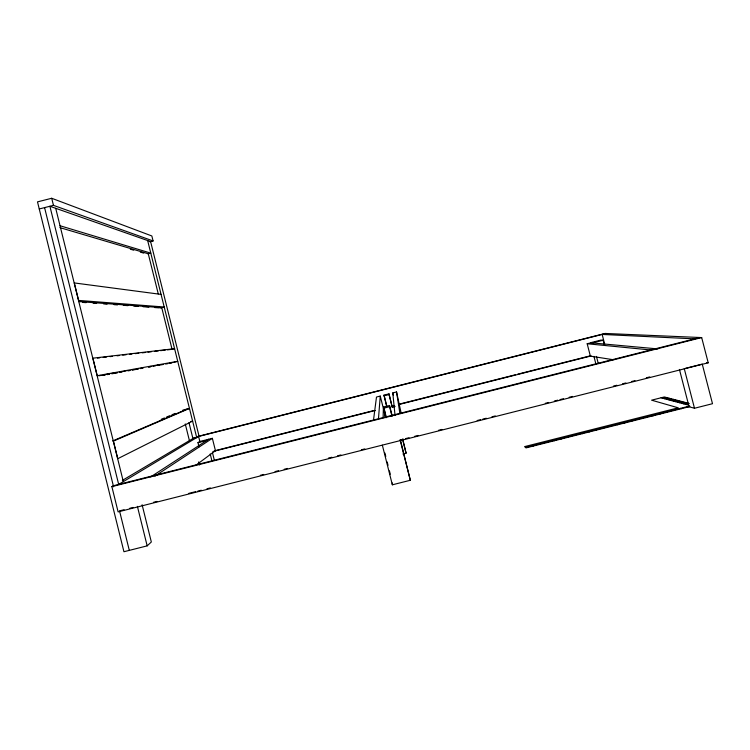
<?xml version="1.0" encoding="UTF-8"?>
<svg xmlns="http://www.w3.org/2000/svg" width="750" height="750" viewBox="0 0 750 750"><rect width="100%" height="100%" fill="white"/><g stroke="black" fill="none" stroke-linecap="round" stroke-linejoin="round"><path stroke-width="1.12" d="M386.072 417.769L383.691 406.988L389.541 405.506L392.109 415.659M386.663 406.406L384.009 395.119L389.025 393.853L392.259 407.241L395.109 406.519M383.1 417.75L383.372 408.45L380.25 396.075L376.491 397.022L373.509 420.103M378.459 418.847L380.25 396.075M149.766 241.781L153.084 240.947L151.847 235.969L51.703 198.272L37.5 201.872L123.937 551.728L147.169 545.859L151.331 541.997L142.106 504.759M195.862 465.253L215.447 450.694L212.363 438.319L199.847 441.488L197.981 442.659L199.031 446.887M154.875 476.166L212.363 438.319M150.638 476.934L208.613 439.266M197.822 436.416L605.109 333.45L701.681 337.575L708.216 362.794L118.106 511.875L111.872 486.628L113.325 485.766L700.003 337.509M122.381 480.394L194.841 437.409M112.65 440.953L188.138 408.666M161.203 419.325L164.428 417.966M166.566 417.056L169.791 415.688M171.928 414.778L175.153 413.419M39.253 208.969L53.456 205.359L153.084 240.947M147.956 253.847L150.797 253.134L60.028 225.741M160.481 307.969L164.269 307.013L78.619 300.413L74.297 282.938L161.128 294.403M172.744 349.144L174.637 348.666L92.906 358.181L97.237 375.703L177.787 361.303L174 362.259M170.213 363.216L172.106 362.738M182.888 410.1L189.516 408.422L113.419 441.103L117.769 458.691L192.666 421.088L190.772 421.566M198.253 436.547L605.925 333.488M192.928 438.553L196.716 437.587L147.656 240.544M395.044 415.519L392.784 392.906L396.544 391.95L401.241 413.475M613.369 359.738L590.363 356.128L587.184 343.762L590.944 342.806L657.853 348.919M197.981 442.659L206.831 440.428M603.103 340.247L592.959 342.816L590.897 342.628L600.938 340.087L603.103 340.247L604.2 344.541M383.991 395.831L389.053 394.556L389.025 393.853M214.669 450.778L373.547 410.616M391.706 406.031L393.975 405.459M399.656 404.025L515.409 374.766M517.688 374.184L590.316 355.828M383.663 408.206L389.597 406.706L389.541 405.506M212.85 451.547L375.3 410.484M391.762 406.312L394.613 405.609M399.15 404.456L591.131 355.931M111.872 486.628L701.681 337.575M120.647 510.591L124.078 509.728M129.75 508.294L133.153 507.431M153.591 502.266L157.003 501.413M188.784 493.378L195.6 491.663M197.869 491.081L201.281 490.228M206.953 488.794L210.356 487.931M260.316 475.312L263.719 474.45M275.072 471.581L278.475 470.719M284.156 469.284L287.559 468.422M328.434 458.1L331.837 457.238M337.519 455.803L340.922 454.95M361.359 449.784L364.762 448.922M399.956 440.034L403.369 439.172M405.637 438.6L409.041 437.738M414.722 436.303L418.125 435.441M438.562 430.284L441.966 429.422M477.159 420.525L480.572 419.672M482.841 419.091L486.244 418.238M491.925 416.803L495.328 415.941M545.278 403.322L548.691 402.459M554.363 401.025L557.775 400.162M560.044 399.591L563.447 398.728M569.128 397.294L572.531 396.431M613.406 386.109L616.809 385.247M622.481 383.812L625.894 382.959M631.566 381.525L634.978 380.663M646.331 377.794L649.734 376.931M685.378 368.353L702.244 364.097L712.5 403.706L694.491 408.253L689.091 406.781L679.434 369.431M402.909 454.003L406.088 453.197L402.703 439.088M662.859 398.25L666.056 397.434M664.622 398.719L667.837 397.903M666.403 399.197L669.647 398.381M668.212 399.684L671.475 398.859M670.05 400.172L673.331 399.347M671.906 400.669L675.206 399.834M673.791 401.175L677.109 400.331M675.694 401.681L679.041 400.837M677.625 402.197L680.991 401.353M679.584 402.722L682.969 401.869M681.562 403.256L684.975 402.394M683.578 403.791L687.009 402.928M685.613 404.344L689.072 403.463M525.534 447.469L689.7 406.022M689.784 406.556L526.022 447.9L524.569 446.616L678.244 407.822L651.591 400.181L664.294 396.975L688.762 403.387M382.35 445.181L392.353 484.809L410.325 480.272L400.341 439.716M102.75 375.459L105.038 375.047M107.325 374.634L109.612 374.213M111.9 373.8L117.619 372.759M119.906 372.347L122.194 371.934M127.903 370.894L130.191 370.481M132.478 370.069L138.197 369.028M140.484 368.616L142.772 368.194M148.491 367.162L150.778 366.75M153.066 366.328L155.353 365.916M157.631 365.503L163.35 364.462M165.638 364.05L167.925 363.637M98.831 375.806L101.1 375.394M103.378 374.981L109.078 373.959M111.356 373.547L117.047 372.525M119.325 372.113L121.603 371.7M123.881 371.288L126.159 370.875M131.859 369.853L134.138 369.441M136.416 369.028L138.694 368.625M140.972 368.212L143.25 367.8M148.941 366.778L151.219 366.366M156.909 365.334L159.188 364.931M169.444 363.084L171.722 362.672M97.444 358.116L99.741 357.844M103.181 357.441L106.622 357.028M110.072 356.625L112.369 356.353M116.953 355.809L119.25 355.547M122.7 355.134L126.141 354.731M129.581 354.328L131.878 354.056M135.328 353.644L138.769 353.241M142.209 352.838L145.659 352.425M147.947 352.153L151.397 351.75M154.838 351.347L158.278 350.934M160.575 350.663L165.169 350.128M167.466 349.856L170.906 349.444M694.622 338.859L602.156 334.434L604.706 344.316M82.669 302.409L86.147 302.653M93.122 303.159L96.609 303.403M103.575 303.9L107.062 304.153M114.028 304.65L117.516 304.903M123.319 305.316L127.969 305.644M133.772 306.056L138.422 306.394M143.062 306.722L148.875 307.144M154.678 307.556L159.328 307.884M78.581 301.556L161.747 307.65L172.059 349.312M587.184 343.762L651.15 350.016M706.5 362.587L708.216 362.794M661.116 397.781L688.631 405.15M687.319 406.622L688.369 406.913M680.278 408.403L681.309 408.694M130.35 249.206L133.678 250.181M140.353 252.131L143.681 253.116M59.897 227.616L148.275 253.772L158.269 293.916M673.237 410.175L674.241 410.484M666.206 411.956L667.181 412.266M659.166 413.738L660.122 414.047M652.134 415.509L653.062 415.828M645.094 417.281L646.003 417.609M638.062 419.062L638.944 419.391M631.022 420.834L631.884 421.181M623.991 422.616L624.825 422.963M616.95 424.387L617.766 424.744M609.919 426.169L610.706 426.525M602.888 427.941L603.647 428.306M595.856 429.722L596.587 430.087M588.816 431.494L589.528 431.869M581.784 433.275L582.469 433.65M574.753 435.047L575.409 435.431M567.722 436.819L568.359 437.213M560.691 438.6L561.3 438.994M553.659 440.372L554.241 440.775M546.628 442.144L547.191 442.556M539.597 443.925L540.131 444.337M532.566 445.697L533.081 446.119M684.253 368.634L694.491 408.253M596.447 356.409L598.2 363.197M593.934 356.381L595.922 364.106M392.784 392.906L393.347 395.156M402.666 439.65L406.088 453.197M389.053 394.556L392.259 407.241M400.312 440.644L410.325 480.272M389.597 406.706L392.016 416.269M384.009 395.119L386.653 405.581M383.691 406.988L385.969 416.006M385.659 417.244L383.428 408.422L385.369 417.291M384.938 453.075L385.781 456.412M387.188 461.972L388.031 465.309M389.438 470.878L390.281 474.216M212.447 452.616L214.369 460.341M210.206 453.966L211.894 460.725M198.6 436.462L199.969 441.956M188.981 422.691L193.003 438.863M198.741 461.887L199.5 464.953M185.259 423.938L189.497 440.953M137.391 506.363L147.169 545.859M55.716 208.303L123.328 481.622M51.703 198.272L53.456 205.359M44.578 207.619L113.587 486.816M119.475 510.656L129.3 550.378M396.544 391.95L399.862 413.137M392.278 482.934L392.353 484.809M199.059 436.181L118.678 484.416L49.903 206.269L150.6 241.575L199.059 436.181"/></g></svg>
